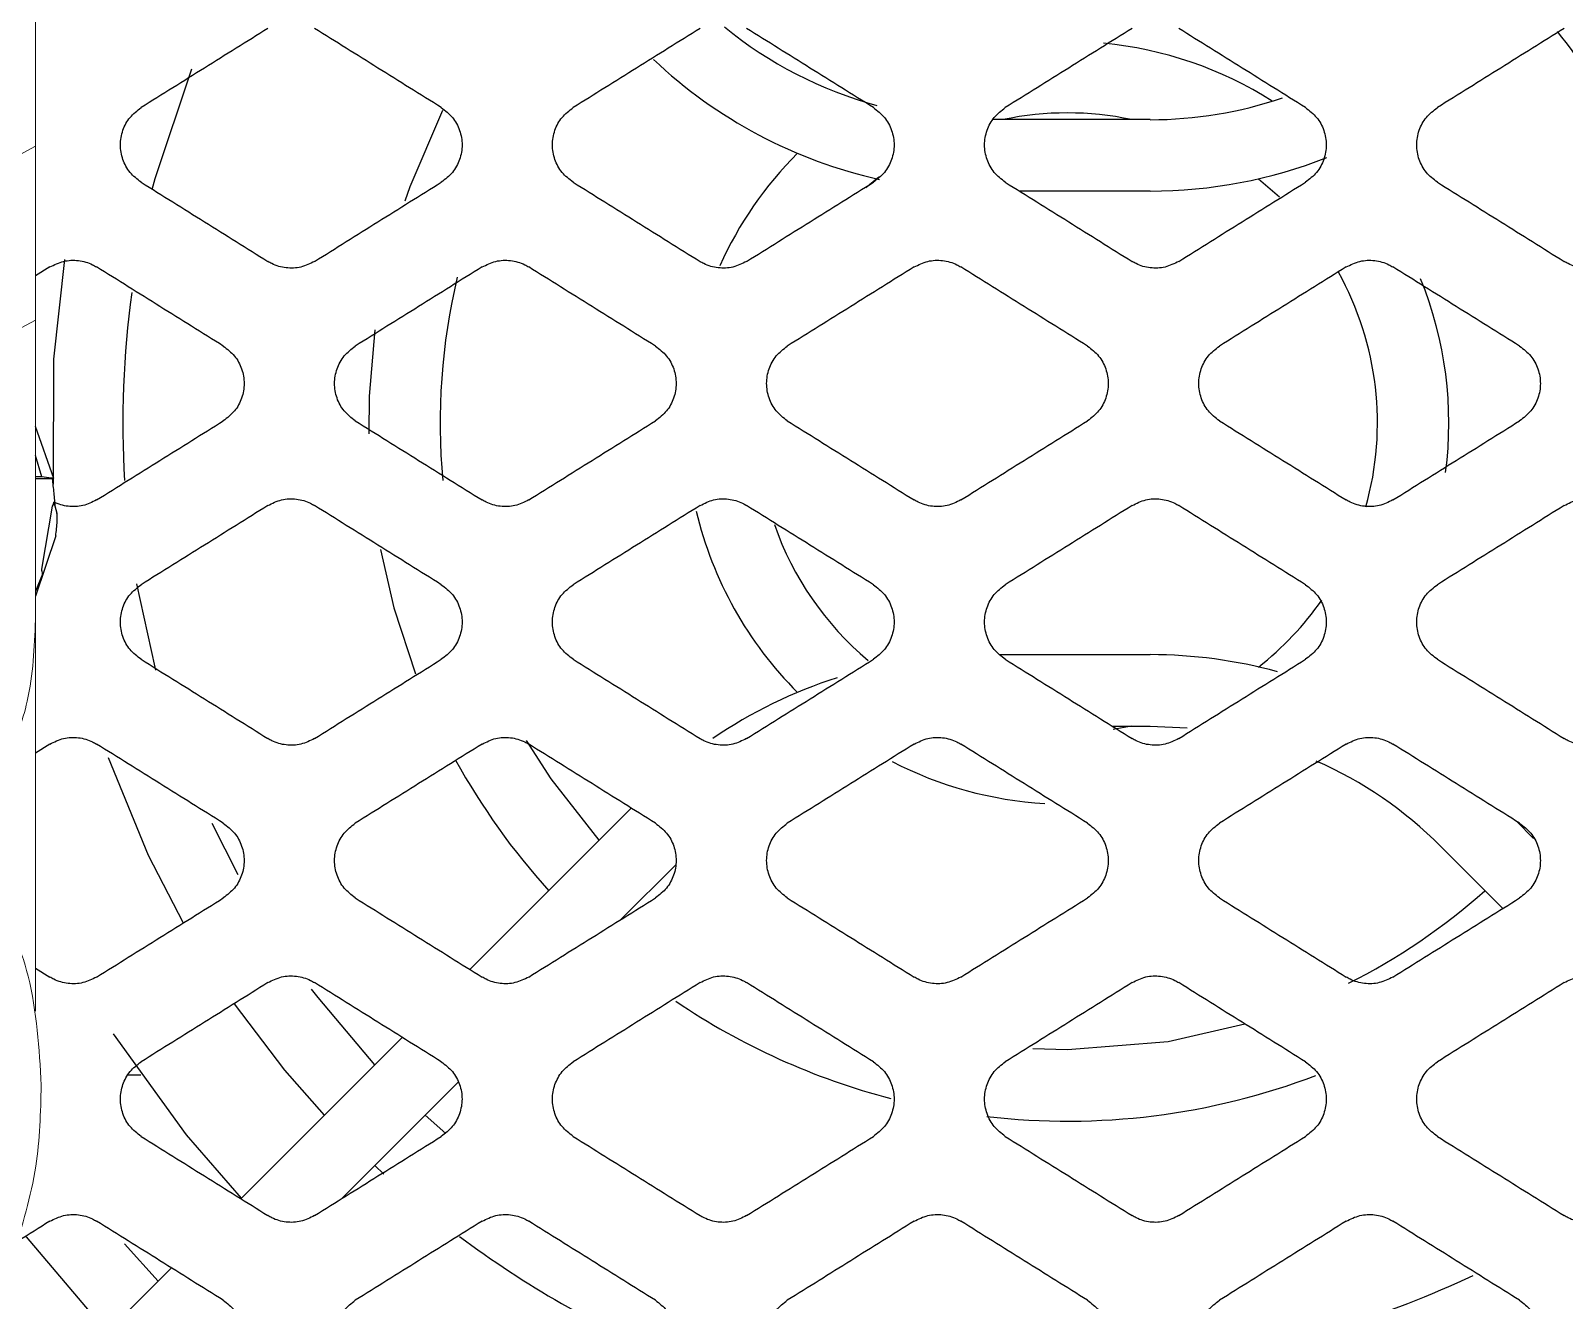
# Model space of a CAD drawing. Header units: millimetres. Extents: x 11355 to 11505, y 8083 to 8171.
# Drawn here: x 11361.4 to 11362.818, y 8088.574 to 8089.748 of the extents above; entities that cross this region are included whole.
import ezdxf

# ---------------------------------------------------------------- set-up
doc = ezdxf.new("R2010")
doc.units = ezdxf.units.MM
doc.layers.add('UPS', color=7, linetype='Continuous')

# ---------------------------------------------------------------- blocks, each defined once
blk = doc.blocks.new('UPS - 2.2kVA (APC SRT2200RMXLI-NC)')
at = {"linetype": 'Continuous', "lineweight": 18}
for p, q in [((2316.6059, 1374.5127), (2316.6059, 1375.479)), ((2316.2307, 1375.1085), (2316.6059, 1375.3127)), ((2316.6059, 1375.1519), (2316.5235, 1375.1076))]:
    blk.add_line(p, q, dxfattribs=at)
at = {"linetype": 'Continuous'}
for p, q in [((2317.6365, 1375.3373), (2317.4911, 1375.3373)), ((2317.3734, 1375.2746), (2317.3855, 1375.2844)), ((2317.7364, 1375.2826), (2317.7558, 1375.266)), ((2317.5154, 1375.2713), (2317.6365, 1375.2713)), ((2316.6192, 1375.201), (2316.6059, 1375.1927)), ((2316.6227, 1375.0054), (2316.6059, 1375.0534)), ((2316.6116, 1375.0069), (2316.6059, 1375.0267)), ((2316.6116, 1375.0069), (2316.6059, 1375.0069)), ((2316.6216, 1375.0051), (2316.6227, 1375.0054)), ((2316.6216, 1375.0051), (2316.6059, 1375.0051)), ((2316.6116, 1374.9215), (2316.6215, 1374.9798)), ((2316.6215, 1374.9798), (2316.6226, 1374.9813)), ((2316.6226, 1374.9813), (2316.6227, 1374.9836)), ((2316.6227, 1374.9836), (2316.6257, 1374.9732)), ((2316.6245, 1374.9523), (2316.6059, 1374.8966)), ((2316.6124, 1374.9168), (2316.6059, 1374.9011)), ((2317.6365, 1374.8423), (2317.4977, 1374.8423)), ((2317.6012, 1374.7763), (2317.6365, 1374.7763)), ((2317.6191, 1374.7763), (2317.6023, 1374.7733)), ((2317.6365, 1374.7763), (2317.6706, 1374.7748)), ((2316.6192, 1374.7597), (2316.6059, 1374.7514)), ((2317.1567, 1374.7004), (2317.0075, 1374.5512)), ((2316.7931, 1374.6389), (2316.7692, 1374.6861)), ((2317.9909, 1374.6724), (2317.9751, 1374.6883)), ((2317.9048, 1374.6652), (2317.9623, 1374.6077)), ((2317.1474, 1374.5977), (2317.1974, 1374.6477)), ((2316.6059, 1374.5525), (2316.6192, 1374.5442)), ((2316.9448, 1374.4884), (2316.7956, 1374.3392)), ((2317.5598, 1374.4769), (2317.5278, 1374.4778)), ((2316.6916, 1374.4537), (2316.7032, 1374.4537)), ((2316.889, 1374.3393), (2316.9966, 1374.447)), ((2316.9852, 1374.3994), (2316.9662, 1374.4165)), ((2316.9195, 1374.3698), (2316.928, 1374.3619)), ((2316.7194, 1374.263), (2316.6882, 1374.2974)), ((2316.7315, 1374.2752), (2316.5823, 1374.126))]:
    blk.add_line(p, q, dxfattribs=at)
at = {"linetype": 'Continuous', "flags": 128}
for points in [[(2316.7137, 1375.2725), (2316.7164, 1375.2828), (2316.7503, 1375.3842)], [(2316.9821, 1375.3456), (2316.952, 1375.2751), (2316.9474, 1375.2618)], [(2316.6328, 1375.2078), (2316.6225, 1375.1158), (2316.6223, 1375.0001)], [(2316.9197, 1375.1429), (2316.9144, 1375.0816), (2316.9141, 1375.0468)], [(2316.9247, 1374.9397), (2316.9371, 1374.8857), (2316.9571, 1374.8247)], [(2316.7171, 1374.828), (2316.7164, 1374.8308), (2316.6994, 1374.9078)], [(2317.1271, 1374.6708), (2317.0826, 1374.7274), (2317.0599, 1374.763)], [(2316.6731, 1374.7474), (2316.71, 1374.6569), (2316.7423, 1374.5944)], [(2316.9195, 1374.4631), (2316.8671, 1374.5252), (2316.8611, 1374.5331)], [(2316.7895, 1374.5195), (2316.8362, 1374.4581), (2316.8728, 1374.4164)], [(2317.7238, 1374.5006), (2317.6529, 1374.4844), (2317.5598, 1374.4769)], [(2316.6777, 1374.4917), (2316.745, 1374.3984), (2316.7961, 1374.3397)], [(2316.5973, 1374.3038), (2316.6607, 1374.2291), (2316.6727, 1374.2163)]]:
    blk.add_lwpolyline(points, dxfattribs=at)
at = {"linetype": 'Continuous'}
for centre, radius, start, end in [((2317.4832, 1375.7167), 0.3795, 230.6814, 254.8083), ((2317.5598, 1375.0568), 0.5799, 18.0382, 38.6224), ((2317.5598, 1375.0568), 0.3527, 57.5441, 84.5642), ((2317.4832, 1375.7167), 0.4455, 226.6145, 257.4069), ((2317.6365, 1375.7167), 0.3795, 270, 288.7747), ((2317.5598, 1375.0568), 0.2867, 78.0745, 101.9255), ((2317.5598, 1375.0568), 0.3527, 135.0049, 155.661), ((2317.6365, 1375.7167), 0.4455, 270, 291.4859), ((2317.5598, 1375.0568), 0.5799, 166.5765, 185.2809), ((2317.5598, 1375.0568), 0.2867, 344.2846, 29.076), ((2317.5598, 1375.0568), 0.3527, 352.5134, 22.2053), ((2317.5598, 1375.0568), 0.8732, 172.0729, 183.5101), ((2317.5598, 1375.0568), 0.3527, 193.3817, 224.9951), ((2317.5598, 1375.0568), 0.2867, 199.1544, 230.0351), ((2317.5598, 1375.0568), 0.2867, 308.0189, 325.1321), ((2317.6365, 1374.3969), 0.4455, 74.7063, 90), ((2317.4832, 1374.3969), 0.4455, 107.8003, 124.3077), ((2317.5598, 1375.0568), 0.6459, 208.888, 222.0716), ((2317.5598, 1375.0568), 0.3527, 242.6768, 266.6042), ((2317.6365, 1374.3969), 0.3795, 45, 66.1471), ((2317.5598, 1375.0568), 0.5799, 296.6277, 311.7379), ((2317.5598, 1375.0568), 0.6459, 235.9318, 255.3572), ((2317.5598, 1375.0568), 0.6459, 263.3855, 290.8451), ((2317.5598, 1375.0568), 0.9392, 233.2433, 247.0267), ((2317.5598, 1375.0568), 0.8732, 278.2369, 295.4434)]:
    blk.add_arc(centre, radius, start, end, dxfattribs=at)
blk.add_ellipse((2316.3018, 1374.7993), major_axis=(0.1932, 0.3091), ratio=0.800731, start_param=5.523343, end_param=5.537831, dxfattribs=at)
for points, knots in [([(2316.8207, 1375.4216), (2316.8109, 1375.4155), (2316.7914, 1375.4033), (2316.7523, 1375.3789), (2316.723, 1375.3606), (2316.7035, 1375.3484)], [0, 0, 0, 0, 0.250018, 0.500036, 1, 1, 1, 1]), ([(2316.981, 1375.3484), (2316.9713, 1375.3545), (2316.9517, 1375.3667), (2316.9127, 1375.3911), (2316.8834, 1375.4094), (2316.8638, 1375.4216)], [0, 0, 0, 0, 0.250018, 0.500036, 1, 1, 1, 1]), ([(2317.2202, 1375.4216), (2317.2104, 1375.4155), (2317.1909, 1375.4033), (2317.1518, 1375.3789), (2317.1225, 1375.3606), (2317.103, 1375.3484)], [0, 0, 0, 0, 0.250018, 0.500036, 1, 1, 1, 1]), ([(2317.3805, 1375.3484), (2317.3707, 1375.3545), (2317.3512, 1375.3667), (2317.3121, 1375.3911), (2317.2828, 1375.4094), (2317.2633, 1375.4216)], [0, 0, 0, 0, 0.250018, 0.500036, 1, 1, 1, 1]), ([(2317.6196, 1375.4216), (2317.6099, 1375.4155), (2317.5903, 1375.4033), (2317.5513, 1375.3789), (2317.522, 1375.3606), (2317.5024, 1375.3484)], [0, 0, 0, 0, 0.250018, 0.500036, 1, 1, 1, 1]), ([(2317.78, 1375.3484), (2317.7702, 1375.3545), (2317.7507, 1375.3667), (2317.7116, 1375.3911), (2317.6823, 1375.4094), (2317.6628, 1375.4216)], [0, 0, 0, 0, 0.250018, 0.500036, 1, 1, 1, 1]), ([(2318.0191, 1375.4216), (2318.0093, 1375.4155), (2317.9898, 1375.4033), (2317.9507, 1375.3789), (2317.9214, 1375.3606), (2317.9019, 1375.3484)], [0, 0, 0, 0, 0.250018, 0.500036, 1, 1, 1, 1]), ([(2316.7035, 1375.2794), (2316.6999, 1375.2822), (2316.6926, 1375.2878), (2316.686, 1375.3002), (2316.6836, 1375.3139), (2316.686, 1375.3276), (2316.6926, 1375.34), (2316.6999, 1375.3456), (2316.7035, 1375.3484)], [0, 0, 0, 0, 0.166759, 0.333503, 0.500579, 0.667051, 0.833507, 1, 1, 1, 1]), ([(2316.981, 1375.3484), (2316.9847, 1375.3456), (2316.992, 1375.34), (2316.9986, 1375.3275), (2317.001, 1375.3139), (2316.9986, 1375.3002), (2316.9919, 1375.2878), (2316.9847, 1375.2822), (2316.981, 1375.2794)], [0, 0, 0, 0, 0.166771, 0.333527, 0.500619, 0.6671, 0.833548, 1, 1, 1, 1]), ([(2317.103, 1375.2794), (2317.0993, 1375.2822), (2317.092, 1375.2878), (2317.0854, 1375.3002), (2317.083, 1375.3139), (2317.0854, 1375.3276), (2317.092, 1375.34), (2317.0993, 1375.3456), (2317.103, 1375.3484)], [0, 0, 0, 0, 0.166759, 0.333503, 0.500579, 0.667051, 0.833507, 1, 1, 1, 1]), ([(2317.3805, 1375.3484), (2317.3841, 1375.3456), (2317.3914, 1375.34), (2317.398, 1375.3275), (2317.4004, 1375.3139), (2317.398, 1375.3002), (2317.3914, 1375.2878), (2317.3841, 1375.2822), (2317.3805, 1375.2794)], [0, 0, 0, 0, 0.166771, 0.333527, 0.500619, 0.6671, 0.833548, 1, 1, 1, 1]), ([(2317.5024, 1375.2794), (2317.4988, 1375.2822), (2317.4915, 1375.2878), (2317.4849, 1375.3002), (2317.4825, 1375.3139), (2317.4849, 1375.3276), (2317.4915, 1375.34), (2317.4988, 1375.3456), (2317.5024, 1375.3484)], [0, 0, 0, 0, 0.166759, 0.333503, 0.500579, 0.667051, 0.833507, 1, 1, 1, 1]), ([(2317.78, 1375.3484), (2317.7836, 1375.3456), (2317.7909, 1375.34), (2317.7975, 1375.3275), (2317.7999, 1375.3139), (2317.7975, 1375.3002), (2317.7909, 1375.2878), (2317.7836, 1375.2822), (2317.78, 1375.2794)], [0, 0, 0, 0, 0.166771, 0.333527, 0.500619, 0.6671, 0.833548, 1, 1, 1, 1]), ([(2317.9019, 1375.2794), (2317.8983, 1375.2822), (2317.891, 1375.2878), (2317.8844, 1375.3002), (2317.882, 1375.3139), (2317.8844, 1375.3276), (2317.891, 1375.34), (2317.8983, 1375.3456), (2317.9019, 1375.3484)], [0, 0, 0, 0, 0.166759, 0.333503, 0.500579, 0.667051, 0.833507, 1, 1, 1, 1]), ([(2316.7035, 1375.2794), (2316.7133, 1375.2733), (2316.7328, 1375.2611), (2316.7719, 1375.2367), (2316.8012, 1375.2183), (2316.8207, 1375.2061)], [0, 0, 0, 0, 0.250012, 0.500024, 1, 1, 1, 1]), ([(2316.8638, 1375.2061), (2316.8736, 1375.2122), (2316.8931, 1375.2245), (2316.9322, 1375.2489), (2316.9615, 1375.2672), (2316.981, 1375.2794)], [0, 0, 0, 0, 0.2500119, 0.5000239, 1, 1, 1, 1]), ([(2317.103, 1375.2794), (2317.1127, 1375.2733), (2317.1323, 1375.2611), (2317.1713, 1375.2367), (2317.2006, 1375.2183), (2317.2202, 1375.2061)], [0, 0, 0, 0, 0.250012, 0.500024, 1, 1, 1, 1]), ([(2317.2633, 1375.2061), (2317.2731, 1375.2122), (2317.2926, 1375.2245), (2317.3317, 1375.2489), (2317.361, 1375.2672), (2317.3805, 1375.2794)], [0, 0, 0, 0, 0.2500119, 0.5000239, 1, 1, 1, 1]), ([(2317.5024, 1375.2794), (2317.5122, 1375.2733), (2317.5317, 1375.2611), (2317.5708, 1375.2367), (2317.6001, 1375.2183), (2317.6196, 1375.2061)], [0, 0, 0, 0, 0.250012, 0.500024, 1, 1, 1, 1]), ([(2317.6628, 1375.2061), (2317.6725, 1375.2122), (2317.6921, 1375.2245), (2317.7311, 1375.2489), (2317.7604, 1375.2672), (2317.78, 1375.2794)], [0, 0, 0, 0, 0.2500119, 0.5000239, 1, 1, 1, 1]), ([(2317.9019, 1375.2794), (2317.9117, 1375.2733), (2317.9312, 1375.2611), (2317.9703, 1375.2367), (2317.9996, 1375.2183), (2318.0191, 1375.2061)], [0, 0, 0, 0, 0.2500119, 0.5000239, 1, 1, 1, 1]), ([(2316.6192, 1375.201), (2316.6233, 1375.203), (2316.6316, 1375.2071), (2316.6456, 1375.2076), (2316.656, 1375.2047), (2316.6611, 1375.2017), (2316.6623, 1375.201)], [0, 0, 0, 0, 0.30226, 0.604474, 0.906937, 1, 1, 1, 1]), ([(2316.8638, 1375.2061), (2316.8597, 1375.2041), (2316.8515, 1375.2), (2316.8374, 1375.1995), (2316.8271, 1375.2024), (2316.8219, 1375.2054), (2316.8207, 1375.2061)], [0, 0, 0, 0, 0.30225, 0.604454, 0.906912, 1, 1, 1, 1]), ([(2317.0187, 1375.201), (2317.0228, 1375.203), (2317.0311, 1375.2071), (2317.0451, 1375.2076), (2317.0554, 1375.2047), (2317.0606, 1375.2017), (2317.0618, 1375.201)], [0, 0, 0, 0, 0.30226, 0.604474, 0.906937, 1, 1, 1, 1]), ([(2317.2633, 1375.2061), (2317.2592, 1375.2041), (2317.2509, 1375.2), (2317.2369, 1375.1995), (2317.2265, 1375.2024), (2317.2214, 1375.2054), (2317.2202, 1375.2061)], [0, 0, 0, 0, 0.30225, 0.604454, 0.906912, 1, 1, 1, 1]), ([(2317.4181, 1375.201), (2317.4223, 1375.203), (2317.4305, 1375.2071), (2317.4446, 1375.2076), (2317.4549, 1375.2047), (2317.4601, 1375.2017), (2317.4613, 1375.201)], [0, 0, 0, 0, 0.30226, 0.604474, 0.906937, 1, 1, 1, 1]), ([(2317.6628, 1375.2061), (2317.6586, 1375.2041), (2317.6504, 1375.2), (2317.6363, 1375.1995), (2317.626, 1375.2024), (2317.6208, 1375.2054), (2317.6196, 1375.2061)], [0, 0, 0, 0, 0.30225, 0.604454, 0.906912, 1, 1, 1, 1]), ([(2317.8176, 1375.201), (2317.8217, 1375.203), (2317.83, 1375.2071), (2317.844, 1375.2076), (2317.8544, 1375.2047), (2317.8595, 1375.2017), (2317.8607, 1375.201)], [0, 0, 0, 0, 0.30226, 0.604474, 0.906937, 1, 1, 1, 1]), ([(2318.0622, 1375.2061), (2318.0581, 1375.2041), (2318.0499, 1375.2), (2318.0358, 1375.1995), (2318.0255, 1375.2024), (2318.0203, 1375.2054), (2318.0191, 1375.2061)], [0, 0, 0, 0, 0.30225, 0.604454, 0.906912, 1, 1, 1, 1]), ([(2316.7795, 1375.1278), (2316.7698, 1375.1339), (2316.7502, 1375.1461), (2316.7112, 1375.1705), (2316.6819, 1375.1888), (2316.6623, 1375.201)], [0, 0, 0, 0, 0.250011, 0.500023, 1, 1, 1, 1]), ([(2317.0187, 1375.201), (2317.0089, 1375.1949), (2316.9894, 1375.1827), (2316.9503, 1375.1583), (2316.921, 1375.14), (2316.9015, 1375.1278)], [0, 0, 0, 0, 0.250011, 0.500023, 1, 1, 1, 1]), ([(2317.179, 1375.1278), (2317.1692, 1375.1339), (2317.1497, 1375.1461), (2317.1106, 1375.1705), (2317.0813, 1375.1888), (2317.0618, 1375.201)], [0, 0, 0, 0, 0.250011, 0.500023, 1, 1, 1, 1]), ([(2317.4181, 1375.201), (2317.4084, 1375.1949), (2317.3888, 1375.1827), (2317.3498, 1375.1583), (2317.3205, 1375.14), (2317.3009, 1375.1278)], [0, 0, 0, 0, 0.250011, 0.500023, 1, 1, 1, 1]), ([(2317.5785, 1375.1278), (2317.5687, 1375.1339), (2317.5492, 1375.1461), (2317.5101, 1375.1705), (2317.4808, 1375.1888), (2317.4613, 1375.201)], [0, 0, 0, 0, 0.250011, 0.500023, 1, 1, 1, 1]), ([(2317.8176, 1375.201), (2317.8078, 1375.1949), (2317.7883, 1375.1827), (2317.7492, 1375.1583), (2317.7199, 1375.14), (2317.7004, 1375.1278)], [0, 0, 0, 0, 0.250011, 0.500023, 1, 1, 1, 1]), ([(2317.9779, 1375.1278), (2317.9682, 1375.1339), (2317.9486, 1375.1461), (2317.9096, 1375.1705), (2317.8803, 1375.1888), (2317.8607, 1375.201)], [0, 0, 0, 0, 0.250011, 0.500023, 1, 1, 1, 1]), ([(2316.7795, 1375.1278), (2316.7832, 1375.1249), (2316.7905, 1375.1193), (2316.7971, 1375.1069), (2316.7995, 1375.0932), (2316.7971, 1375.0795), (2316.7905, 1375.0672), (2316.7832, 1375.0615), (2316.7795, 1375.0587)], [0, 0, 0, 0, 0.166756, 0.333497, 0.500568, 0.66701, 0.833424, 1, 1, 1, 1]), ([(2316.9015, 1375.0587), (2316.8978, 1375.0615), (2316.8905, 1375.0672), (2316.8839, 1375.0796), (2316.8815, 1375.0933), (2316.884, 1375.107), (2316.8906, 1375.1193), (2316.8978, 1375.1249), (2316.9015, 1375.1278)], [0, 0, 0, 0, 0.166752, 0.33349, 0.500555, 0.666993, 0.83341, 1, 1, 1, 1]), ([(2317.179, 1375.1278), (2317.1827, 1375.1249), (2317.1899, 1375.1193), (2317.1966, 1375.1069), (2317.1989, 1375.0932), (2317.1965, 1375.0795), (2317.1899, 1375.0672), (2317.1827, 1375.0615), (2317.179, 1375.0587)], [0, 0, 0, 0, 0.166756, 0.333497, 0.500568, 0.66701, 0.833424, 1, 1, 1, 1]), ([(2317.3009, 1375.0587), (2317.2973, 1375.0615), (2317.29, 1375.0672), (2317.2834, 1375.0796), (2317.281, 1375.0933), (2317.2834, 1375.107), (2317.29, 1375.1193), (2317.2973, 1375.1249), (2317.3009, 1375.1278)], [0, 0, 0, 0, 0.166752, 0.33349, 0.500555, 0.666993, 0.83341, 1, 1, 1, 1]), ([(2317.5785, 1375.1278), (2317.5821, 1375.1249), (2317.5894, 1375.1193), (2317.596, 1375.1069), (2317.5984, 1375.0932), (2317.596, 1375.0795), (2317.5894, 1375.0672), (2317.5821, 1375.0615), (2317.5785, 1375.0587)], [0, 0, 0, 0, 0.166756, 0.333497, 0.500568, 0.66701, 0.833424, 1, 1, 1, 1]), ([(2317.7004, 1375.0587), (2317.6968, 1375.0615), (2317.6895, 1375.0672), (2317.6829, 1375.0796), (2317.6805, 1375.0933), (2317.6829, 1375.107), (2317.6895, 1375.1193), (2317.6968, 1375.1249), (2317.7004, 1375.1278)], [0, 0, 0, 0, 0.166752, 0.33349, 0.500555, 0.666993, 0.83341, 1, 1, 1, 1]), ([(2317.9779, 1375.1278), (2317.9816, 1375.1249), (2317.9889, 1375.1193), (2317.9955, 1375.1069), (2317.9979, 1375.0932), (2317.9955, 1375.0795), (2317.9889, 1375.0672), (2317.9816, 1375.0615), (2317.9779, 1375.0587)], [0, 0, 0, 0, 0.166756, 0.333497, 0.500568, 0.66701, 0.833424, 1, 1, 1, 1]), ([(2316.6623, 1374.9855), (2316.6721, 1374.9916), (2316.6916, 1375.0038), (2316.7307, 1375.0282), (2316.76, 1375.0465), (2316.7795, 1375.0587)], [0, 0, 0, 0, 0.250007, 0.500014, 1, 1, 1, 1]), ([(2316.9015, 1375.0587), (2316.9112, 1375.0526), (2316.9308, 1375.0404), (2316.9698, 1375.016), (2316.9991, 1374.9977), (2317.0187, 1374.9855)], [0, 0, 0, 0, 0.250007, 0.500014, 1, 1, 1, 1]), ([(2317.0618, 1374.9855), (2317.0716, 1374.9916), (2317.0911, 1375.0038), (2317.1302, 1375.0282), (2317.1595, 1375.0465), (2317.179, 1375.0587)], [0, 0, 0, 0, 0.250007, 0.5000141, 1, 1, 1, 1]), ([(2317.3009, 1375.0587), (2317.3107, 1375.0526), (2317.3302, 1375.0404), (2317.3693, 1375.016), (2317.3986, 1374.9977), (2317.4181, 1374.9855)], [0, 0, 0, 0, 0.250007, 0.500014, 1, 1, 1, 1]), ([(2317.4613, 1374.9855), (2317.471, 1374.9916), (2317.4906, 1375.0038), (2317.5296, 1375.0282), (2317.5589, 1375.0465), (2317.5785, 1375.0587)], [0, 0, 0, 0, 0.250007, 0.5000141, 1, 1, 1, 1]), ([(2317.7004, 1375.0587), (2317.7102, 1375.0526), (2317.7297, 1375.0404), (2317.7688, 1375.016), (2317.7981, 1374.9977), (2317.8176, 1374.9855)], [0, 0, 0, 0, 0.250007, 0.500014, 1, 1, 1, 1]), ([(2317.8607, 1374.9855), (2317.8705, 1374.9916), (2317.89, 1375.0038), (2317.9291, 1375.0282), (2317.9584, 1375.0465), (2317.9779, 1375.0587)], [0, 0, 0, 0, 0.250007, 0.5000141, 1, 1, 1, 1]), ([(2316.6227, 1375.0054), (2316.6219, 1375.0055), (2316.6182, 1375.006), (2316.6145, 1375.0065), (2316.6116, 1375.0069)], [0, 0, 0, 0, 0.217356, 1, 1, 1, 1]), ([(2316.6243, 1374.9786), (2316.6238, 1374.983), (2316.623, 1374.9919), (2316.6221, 1375.0007), (2316.6216, 1375.0051)], [0, 0, 0, 0, 0.502373, 1, 1, 1, 1]), ([(2316.6623, 1374.9855), (2316.6582, 1374.9834), (2316.65, 1374.9794), (2316.6359, 1374.9789), (2316.6269, 1374.9815), (2316.6227, 1374.9835), (2316.6227, 1374.9836)], [0, 0, 0, 0, 0.331277, 0.662503, 0.994012, 1, 1, 1, 1]), ([(2316.8207, 1374.9803), (2316.8109, 1374.9742), (2316.7914, 1374.962), (2316.7523, 1374.9376), (2316.723, 1374.9193), (2316.7035, 1374.9071)], [0, 0, 0, 0, 0.250007, 0.5000141, 1, 1, 1, 1]), ([(2316.8207, 1374.9803), (2316.8248, 1374.9824), (2316.8331, 1374.9865), (2316.8471, 1374.987), (2316.8575, 1374.9841), (2316.8626, 1374.9811), (2316.8638, 1374.9803)], [0, 0, 0, 0, 0.302278, 0.604509, 0.906999, 1, 1, 1, 1]), ([(2316.981, 1374.9071), (2316.9713, 1374.9132), (2316.9517, 1374.9254), (2316.9127, 1374.9498), (2316.8834, 1374.9681), (2316.8638, 1374.9803)], [0, 0, 0, 0, 0.250007, 0.500014, 1, 1, 1, 1]), ([(2317.0618, 1374.9855), (2317.0577, 1374.9834), (2317.0494, 1374.9794), (2317.0354, 1374.9789), (2317.0251, 1374.9818), (2317.0199, 1374.9848), (2317.0187, 1374.9855)], [0, 0, 0, 0, 0.302278, 0.604509, 0.906999, 1, 1, 1, 1]), ([(2317.2202, 1374.9803), (2317.2104, 1374.9742), (2317.1909, 1374.962), (2317.1518, 1374.9376), (2317.1225, 1374.9193), (2317.103, 1374.9071)], [0, 0, 0, 0, 0.250007, 0.5000141, 1, 1, 1, 1]), ([(2317.2202, 1374.9803), (2317.2243, 1374.9824), (2317.2325, 1374.9865), (2317.2466, 1374.987), (2317.2569, 1374.9841), (2317.2621, 1374.9811), (2317.2633, 1374.9803)], [0, 0, 0, 0, 0.302278, 0.604509, 0.906999, 1, 1, 1, 1]), ([(2317.3805, 1374.9071), (2317.3707, 1374.9132), (2317.3512, 1374.9254), (2317.3121, 1374.9498), (2317.2828, 1374.9681), (2317.2633, 1374.9803)], [0, 0, 0, 0, 0.250007, 0.500014, 1, 1, 1, 1]), ([(2317.4613, 1374.9855), (2317.4572, 1374.9834), (2317.4489, 1374.9794), (2317.4349, 1374.9789), (2317.4245, 1374.9818), (2317.4194, 1374.9848), (2317.4181, 1374.9855)], [0, 0, 0, 0, 0.302278, 0.604509, 0.906999, 1, 1, 1, 1]), ([(2317.6196, 1374.9803), (2317.6099, 1374.9742), (2317.5903, 1374.962), (2317.5513, 1374.9376), (2317.522, 1374.9193), (2317.5024, 1374.9071)], [0, 0, 0, 0, 0.250007, 0.5000141, 1, 1, 1, 1]), ([(2317.6196, 1374.9803), (2317.6238, 1374.9824), (2317.632, 1374.9865), (2317.6461, 1374.987), (2317.6564, 1374.9841), (2317.6616, 1374.9811), (2317.6628, 1374.9803)], [0, 0, 0, 0, 0.302278, 0.604509, 0.906999, 1, 1, 1, 1]), ([(2317.78, 1374.9071), (2317.7702, 1374.9132), (2317.7507, 1374.9254), (2317.7116, 1374.9498), (2317.6823, 1374.9681), (2317.6628, 1374.9803)], [0, 0, 0, 0, 0.250007, 0.500014, 1, 1, 1, 1]), ([(2317.8607, 1374.9855), (2317.8566, 1374.9834), (2317.8484, 1374.9794), (2317.8343, 1374.9789), (2317.824, 1374.9818), (2317.8188, 1374.9848), (2317.8176, 1374.9855)], [0, 0, 0, 0, 0.302278, 0.604509, 0.906999, 1, 1, 1, 1]), ([(2318.0191, 1374.9803), (2318.0093, 1374.9742), (2317.9898, 1374.962), (2317.9507, 1374.9376), (2317.9214, 1374.9193), (2317.9019, 1374.9071)], [0, 0, 0, 0, 0.250007, 0.500014, 1, 1, 1, 1]), ([(2318.0191, 1374.9803), (2318.0232, 1374.9824), (2318.0315, 1374.9865), (2318.0455, 1374.987), (2318.0559, 1374.9841), (2318.061, 1374.9811), (2318.0622, 1374.9803)], [0, 0, 0, 0, 0.302278, 0.604509, 0.906999, 1, 1, 1, 1]), ([(2316.6245, 1374.9523), (2316.6246, 1374.9528), (2316.625, 1374.9557), (2316.6256, 1374.9609), (2316.626, 1374.9669), (2316.626, 1374.9714), (2316.6258, 1374.9726), (2316.6257, 1374.9732)], [0, 0, 0, 0, 0.0524106, 0.2921041, 0.531539, 0.7656498, 1, 1, 1, 1]), ([(2316.7035, 1374.8381), (2316.6999, 1374.8409), (2316.6926, 1374.8465), (2316.6859, 1374.8589), (2316.6836, 1374.8726), (2316.686, 1374.8863), (2316.6926, 1374.8987), (2316.6999, 1374.9043), (2316.7035, 1374.9071)], [0, 0, 0, 0, 0.166756, 0.333498, 0.500568, 0.667011, 0.833425, 1, 1, 1, 1]), ([(2316.981, 1374.9071), (2316.9847, 1374.9043), (2316.992, 1374.8987), (2316.9986, 1374.8863), (2317.001, 1374.8726), (2316.9986, 1374.8589), (2316.992, 1374.8465), (2316.9847, 1374.8409), (2316.981, 1374.8381)], [0, 0, 0, 0, 0.166752, 0.33349, 0.500555, 0.666994, 0.833411, 1, 1, 1, 1]), ([(2317.103, 1374.8381), (2317.0993, 1374.8409), (2317.092, 1374.8465), (2317.0854, 1374.8589), (2317.083, 1374.8726), (2317.0854, 1374.8863), (2317.092, 1374.8987), (2317.0993, 1374.9043), (2317.103, 1374.9071)], [0, 0, 0, 0, 0.166756, 0.333498, 0.500568, 0.667011, 0.833425, 1, 1, 1, 1]), ([(2317.3805, 1374.9071), (2317.3841, 1374.9043), (2317.3914, 1374.8987), (2317.398, 1374.8863), (2317.4004, 1374.8726), (2317.398, 1374.8589), (2317.3914, 1374.8465), (2317.3841, 1374.8409), (2317.3805, 1374.8381)], [0, 0, 0, 0, 0.166752, 0.33349, 0.500555, 0.666994, 0.833411, 1, 1, 1, 1]), ([(2317.5024, 1374.8381), (2317.4988, 1374.8409), (2317.4915, 1374.8465), (2317.4849, 1374.8589), (2317.4825, 1374.8726), (2317.4849, 1374.8863), (2317.4915, 1374.8987), (2317.4988, 1374.9043), (2317.5024, 1374.9071)], [0, 0, 0, 0, 0.166756, 0.333498, 0.500568, 0.667011, 0.833425, 1, 1, 1, 1]), ([(2317.78, 1374.9071), (2317.7836, 1374.9043), (2317.7909, 1374.8987), (2317.7975, 1374.8863), (2317.7999, 1374.8726), (2317.7975, 1374.8589), (2317.7909, 1374.8465), (2317.7836, 1374.8409), (2317.78, 1374.8381)], [0, 0, 0, 0, 0.166752, 0.33349, 0.500555, 0.666994, 0.833411, 1, 1, 1, 1]), ([(2317.9019, 1374.8381), (2317.8983, 1374.8409), (2317.891, 1374.8465), (2317.8844, 1374.8589), (2317.882, 1374.8726), (2317.8844, 1374.8863), (2317.891, 1374.8987), (2317.8983, 1374.9043), (2317.9019, 1374.9071)], [0, 0, 0, 0, 0.166756, 0.333498, 0.500568, 0.667011, 0.833425, 1, 1, 1, 1]), ([(2316.7035, 1374.8381), (2316.7133, 1374.832), (2316.7328, 1374.8198), (2316.7719, 1374.7954), (2316.8012, 1374.7771), (2316.8207, 1374.7648)], [0, 0, 0, 0, 0.250012, 0.500023, 1, 1, 1, 1]), ([(2316.8638, 1374.7648), (2316.8736, 1374.771), (2316.8931, 1374.7832), (2316.9322, 1374.8076), (2316.9615, 1374.8259), (2316.981, 1374.8381)], [0, 0, 0, 0, 0.250012, 0.500023, 1, 1, 1, 1]), ([(2317.103, 1374.8381), (2317.1127, 1374.832), (2317.1323, 1374.8198), (2317.1713, 1374.7954), (2317.2006, 1374.7771), (2317.2202, 1374.7648)], [0, 0, 0, 0, 0.250012, 0.500023, 1, 1, 1, 1]), ([(2317.2633, 1374.7648), (2317.2731, 1374.771), (2317.2926, 1374.7832), (2317.3317, 1374.8076), (2317.361, 1374.8259), (2317.3805, 1374.8381)], [0, 0, 0, 0, 0.250012, 0.500023, 1, 1, 1, 1]), ([(2317.5024, 1374.8381), (2317.5122, 1374.832), (2317.5317, 1374.8198), (2317.5708, 1374.7954), (2317.6001, 1374.7771), (2317.6196, 1374.7648)], [0, 0, 0, 0, 0.250012, 0.500023, 1, 1, 1, 1]), ([(2317.6628, 1374.7648), (2317.6725, 1374.771), (2317.6921, 1374.7832), (2317.7311, 1374.8076), (2317.7604, 1374.8259), (2317.78, 1374.8381)], [0, 0, 0, 0, 0.250012, 0.500023, 1, 1, 1, 1]), ([(2317.9019, 1374.8381), (2317.9117, 1374.832), (2317.9312, 1374.8198), (2317.9703, 1374.7954), (2317.9996, 1374.7771), (2318.0191, 1374.7648)], [0, 0, 0, 0, 0.250012, 0.500023, 1, 1, 1, 1]), ([(2316.6192, 1374.7597), (2316.6233, 1374.7617), (2316.6316, 1374.7658), (2316.6456, 1374.7663), (2316.656, 1374.7634), (2316.6611, 1374.7604), (2316.6623, 1374.7597)], [0, 0, 0, 0, 0.30225, 0.604453, 0.906909, 1, 1, 1, 1]), ([(2316.8638, 1374.7648), (2316.8597, 1374.7628), (2316.8515, 1374.7587), (2316.8374, 1374.7582), (2316.8271, 1374.7611), (2316.8219, 1374.7641), (2316.8207, 1374.7648)], [0, 0, 0, 0, 0.30226, 0.604473, 0.906935, 1, 1, 1, 1]), ([(2317.0187, 1374.7597), (2317.0228, 1374.7617), (2317.0311, 1374.7658), (2317.0451, 1374.7663), (2317.0554, 1374.7634), (2317.0606, 1374.7604), (2317.0618, 1374.7597)], [0, 0, 0, 0, 0.30225, 0.604453, 0.906909, 1, 1, 1, 1]), ([(2317.2633, 1374.7648), (2317.2592, 1374.7628), (2317.2509, 1374.7587), (2317.2369, 1374.7582), (2317.2265, 1374.7611), (2317.2214, 1374.7641), (2317.2202, 1374.7648)], [0, 0, 0, 0, 0.30226, 0.604473, 0.906935, 1, 1, 1, 1]), ([(2317.4181, 1374.7597), (2317.4223, 1374.7617), (2317.4305, 1374.7658), (2317.4446, 1374.7663), (2317.4549, 1374.7634), (2317.4601, 1374.7604), (2317.4613, 1374.7597)], [0, 0, 0, 0, 0.30225, 0.604453, 0.906909, 1, 1, 1, 1]), ([(2317.6628, 1374.7648), (2317.6586, 1374.7628), (2317.6504, 1374.7587), (2317.6363, 1374.7582), (2317.626, 1374.7611), (2317.6208, 1374.7641), (2317.6196, 1374.7648)], [0, 0, 0, 0, 0.30226, 0.604473, 0.906935, 1, 1, 1, 1]), ([(2317.8176, 1374.7597), (2317.8217, 1374.7617), (2317.83, 1374.7658), (2317.844, 1374.7663), (2317.8544, 1374.7634), (2317.8595, 1374.7604), (2317.8607, 1374.7597)], [0, 0, 0, 0, 0.30225, 0.604453, 0.906909, 1, 1, 1, 1]), ([(2318.0622, 1374.7648), (2318.0581, 1374.7628), (2318.0499, 1374.7587), (2318.0358, 1374.7582), (2318.0255, 1374.7611), (2318.0203, 1374.7641), (2318.0191, 1374.7648)], [0, 0, 0, 0, 0.30226, 0.604473, 0.906935, 1, 1, 1, 1]), ([(2316.7795, 1374.6865), (2316.7698, 1374.6926), (2316.7502, 1374.7048), (2316.7112, 1374.7292), (2316.6819, 1374.7475), (2316.6623, 1374.7597)], [0, 0, 0, 0, 0.250012, 0.500024, 1, 1, 1, 1]), ([(2317.0187, 1374.7597), (2317.0089, 1374.7536), (2316.9894, 1374.7414), (2316.9503, 1374.717), (2316.921, 1374.6987), (2316.9015, 1374.6865)], [0, 0, 0, 0, 0.250012, 0.500024, 1, 1, 1, 1]), ([(2317.179, 1374.6865), (2317.1692, 1374.6926), (2317.1497, 1374.7048), (2317.1106, 1374.7292), (2317.0813, 1374.7475), (2317.0618, 1374.7597)], [0, 0, 0, 0, 0.250012, 0.500024, 1, 1, 1, 1]), ([(2317.4181, 1374.7597), (2317.4084, 1374.7536), (2317.3888, 1374.7414), (2317.3498, 1374.717), (2317.3205, 1374.6987), (2317.3009, 1374.6865)], [0, 0, 0, 0, 0.250012, 0.500024, 1, 1, 1, 1]), ([(2317.5785, 1374.6865), (2317.5687, 1374.6926), (2317.5492, 1374.7048), (2317.5101, 1374.7292), (2317.4808, 1374.7475), (2317.4613, 1374.7597)], [0, 0, 0, 0, 0.250012, 0.500024, 1, 1, 1, 1]), ([(2317.8176, 1374.7597), (2317.8078, 1374.7536), (2317.7883, 1374.7414), (2317.7492, 1374.717), (2317.7199, 1374.6987), (2317.7004, 1374.6865)], [0, 0, 0, 0, 0.250012, 0.500024, 1, 1, 1, 1]), ([(2317.9779, 1374.6865), (2317.9682, 1374.6926), (2317.9486, 1374.7048), (2317.9096, 1374.7292), (2317.8803, 1374.7475), (2317.8607, 1374.7597)], [0, 0, 0, 0, 0.250012, 0.500024, 1, 1, 1, 1]), ([(2316.7795, 1374.6865), (2316.7832, 1374.6836), (2316.7905, 1374.678), (2316.7971, 1374.6656), (2316.7995, 1374.6519), (2316.7971, 1374.6382), (2316.7905, 1374.6259), (2316.7832, 1374.6203), (2316.7795, 1374.6174)], [0, 0, 0, 0, 0.166759, 0.333504, 0.500579, 0.667052, 0.833509, 1, 1, 1, 1]), ([(2316.9015, 1374.6174), (2316.8978, 1374.6203), (2316.8905, 1374.6259), (2316.8839, 1374.6383), (2316.8816, 1374.652), (2316.884, 1374.6657), (2316.8906, 1374.678), (2316.8978, 1374.6837), (2316.9015, 1374.6865)], [0, 0, 0, 0, 0.166771, 0.333527, 0.50062, 0.667102, 0.833551, 1, 1, 1, 1]), ([(2317.179, 1374.6865), (2317.1827, 1374.6836), (2317.1899, 1374.678), (2317.1966, 1374.6656), (2317.1989, 1374.6519), (2317.1965, 1374.6382), (2317.1899, 1374.6259), (2317.1827, 1374.6203), (2317.179, 1374.6174)], [0, 0, 0, 0, 0.166759, 0.333504, 0.500579, 0.667052, 0.833509, 1, 1, 1, 1]), ([(2317.3009, 1374.6174), (2317.2973, 1374.6203), (2317.29, 1374.6259), (2317.2834, 1374.6383), (2317.281, 1374.652), (2317.2834, 1374.6657), (2317.29, 1374.678), (2317.2973, 1374.6837), (2317.3009, 1374.6865)], [0, 0, 0, 0, 0.166771, 0.333527, 0.50062, 0.667102, 0.833551, 1, 1, 1, 1]), ([(2317.5785, 1374.6865), (2317.5821, 1374.6836), (2317.5894, 1374.678), (2317.596, 1374.6656), (2317.5984, 1374.6519), (2317.596, 1374.6382), (2317.5894, 1374.6259), (2317.5821, 1374.6203), (2317.5785, 1374.6174)], [0, 0, 0, 0, 0.166759, 0.333504, 0.500579, 0.667052, 0.833509, 1, 1, 1, 1]), ([(2317.7004, 1374.6174), (2317.6968, 1374.6203), (2317.6895, 1374.6259), (2317.6829, 1374.6383), (2317.6805, 1374.652), (2317.6829, 1374.6657), (2317.6895, 1374.678), (2317.6968, 1374.6837), (2317.7004, 1374.6865)], [0, 0, 0, 0, 0.166771, 0.333527, 0.50062, 0.667102, 0.833551, 1, 1, 1, 1]), ([(2317.9779, 1374.6865), (2317.9816, 1374.6836), (2317.9889, 1374.678), (2317.9955, 1374.6656), (2317.9979, 1374.6519), (2317.9955, 1374.6382), (2317.9889, 1374.6259), (2317.9816, 1374.6203), (2317.9779, 1374.6174)], [0, 0, 0, 0, 0.166759, 0.333504, 0.500579, 0.667052, 0.833509, 1, 1, 1, 1]), ([(2316.6623, 1374.5442), (2316.6721, 1374.5503), (2316.6916, 1374.5625), (2316.7307, 1374.5869), (2316.76, 1374.6052), (2316.7795, 1374.6174)], [0, 0, 0, 0, 0.250018, 0.500036, 1, 1, 1, 1]), ([(2316.9015, 1374.6174), (2316.9112, 1374.6113), (2316.9308, 1374.5991), (2316.9698, 1374.5747), (2316.9991, 1374.5564), (2317.0187, 1374.5442)], [0, 0, 0, 0, 0.2500181, 0.5000362, 1, 1, 1, 1]), ([(2317.0618, 1374.5442), (2317.0716, 1374.5503), (2317.0911, 1374.5625), (2317.1302, 1374.5869), (2317.1595, 1374.6052), (2317.179, 1374.6174)], [0, 0, 0, 0, 0.250018, 0.500036, 1, 1, 1, 1]), ([(2317.3009, 1374.6174), (2317.3107, 1374.6113), (2317.3302, 1374.5991), (2317.3693, 1374.5747), (2317.3986, 1374.5564), (2317.4181, 1374.5442)], [0, 0, 0, 0, 0.2500181, 0.5000362, 1, 1, 1, 1]), ([(2317.4613, 1374.5442), (2317.471, 1374.5503), (2317.4906, 1374.5625), (2317.5296, 1374.5869), (2317.5589, 1374.6052), (2317.5785, 1374.6174)], [0, 0, 0, 0, 0.250018, 0.500036, 1, 1, 1, 1]), ([(2317.7004, 1374.6174), (2317.7102, 1374.6113), (2317.7297, 1374.5991), (2317.7688, 1374.5747), (2317.7981, 1374.5564), (2317.8176, 1374.5442)], [0, 0, 0, 0, 0.250018, 0.500036, 1, 1, 1, 1]), ([(2317.8607, 1374.5442), (2317.8705, 1374.5503), (2317.89, 1374.5625), (2317.9291, 1374.5869), (2317.9584, 1374.6052), (2317.9779, 1374.6174)], [0, 0, 0, 0, 0.250018, 0.500036, 1, 1, 1, 1]), ([(2316.6623, 1374.5442), (2316.6582, 1374.5422), (2316.65, 1374.5381), (2316.6359, 1374.5376), (2316.6256, 1374.5405), (2316.6204, 1374.5435), (2316.6192, 1374.5442)], [0, 0, 0, 0, 0.302191, 0.604338, 0.906711, 1, 1, 1, 1]), ([(2316.8207, 1374.5391), (2316.8109, 1374.5329), (2316.7914, 1374.5207), (2316.7523, 1374.4963), (2316.723, 1374.478), (2316.7035, 1374.4658)], [0, 0, 0, 0, 0.250017, 0.500035, 1, 1, 1, 1]), ([(2316.8207, 1374.5391), (2316.8248, 1374.5411), (2316.8331, 1374.5452), (2316.8471, 1374.5457), (2316.8574, 1374.5428), (2316.8626, 1374.5398), (2316.8638, 1374.5391)], [0, 0, 0, 0, 0.302168, 0.604292, 0.906654, 1, 1, 1, 1]), ([(2316.981, 1374.4658), (2316.9713, 1374.4719), (2316.9517, 1374.4841), (2316.9127, 1374.5085), (2316.8834, 1374.5268), (2316.8638, 1374.5391)], [0, 0, 0, 0, 0.250017, 0.500035, 1, 1, 1, 1]), ([(2317.0618, 1374.5442), (2317.0577, 1374.5422), (2317.0494, 1374.5381), (2317.0354, 1374.5376), (2317.0251, 1374.5405), (2317.0199, 1374.5435), (2317.0187, 1374.5442)], [0, 0, 0, 0, 0.302191, 0.604338, 0.906711, 1, 1, 1, 1]), ([(2317.2202, 1374.5391), (2317.2104, 1374.5329), (2317.1909, 1374.5207), (2317.1518, 1374.4963), (2317.1225, 1374.478), (2317.103, 1374.4658)], [0, 0, 0, 0, 0.2500175, 0.5000349, 1, 1, 1, 1]), ([(2317.2202, 1374.5391), (2317.2243, 1374.5411), (2317.2325, 1374.5452), (2317.2466, 1374.5457), (2317.2569, 1374.5428), (2317.2621, 1374.5398), (2317.2633, 1374.5391)], [0, 0, 0, 0, 0.302168, 0.604292, 0.906654, 1, 1, 1, 1]), ([(2317.3805, 1374.4658), (2317.3707, 1374.4719), (2317.3512, 1374.4841), (2317.3121, 1374.5085), (2317.2828, 1374.5268), (2317.2633, 1374.5391)], [0, 0, 0, 0, 0.250017, 0.500035, 1, 1, 1, 1]), ([(2317.4613, 1374.5442), (2317.4572, 1374.5422), (2317.4489, 1374.5381), (2317.4349, 1374.5376), (2317.4245, 1374.5405), (2317.4194, 1374.5435), (2317.4181, 1374.5442)], [0, 0, 0, 0, 0.302191, 0.604338, 0.906711, 1, 1, 1, 1]), ([(2317.6196, 1374.5391), (2317.6099, 1374.5329), (2317.5903, 1374.5207), (2317.5513, 1374.4963), (2317.522, 1374.478), (2317.5024, 1374.4658)], [0, 0, 0, 0, 0.2500175, 0.5000349, 1, 1, 1, 1]), ([(2317.6196, 1374.5391), (2317.6238, 1374.5411), (2317.632, 1374.5452), (2317.646, 1374.5457), (2317.6564, 1374.5428), (2317.6615, 1374.5398), (2317.6628, 1374.5391)], [0, 0, 0, 0, 0.302168, 0.604292, 0.906654, 1, 1, 1, 1]), ([(2317.78, 1374.4658), (2317.7702, 1374.4719), (2317.7507, 1374.4841), (2317.7116, 1374.5085), (2317.6823, 1374.5268), (2317.6628, 1374.5391)], [0, 0, 0, 0, 0.250017, 0.500035, 1, 1, 1, 1]), ([(2317.8607, 1374.5442), (2317.8566, 1374.5422), (2317.8484, 1374.5381), (2317.8343, 1374.5376), (2317.824, 1374.5405), (2317.8188, 1374.5435), (2317.8176, 1374.5442)], [0, 0, 0, 0, 0.302191, 0.604338, 0.906711, 1, 1, 1, 1]), ([(2318.0191, 1374.5391), (2318.0093, 1374.5329), (2317.9898, 1374.5207), (2317.9507, 1374.4963), (2317.9214, 1374.478), (2317.9019, 1374.4658)], [0, 0, 0, 0, 0.2500175, 0.5000349, 1, 1, 1, 1]), ([(2318.0191, 1374.5391), (2318.0232, 1374.5411), (2318.0315, 1374.5452), (2318.0455, 1374.5457), (2318.0558, 1374.5428), (2318.061, 1374.5398), (2318.0622, 1374.5391)], [0, 0, 0, 0, 0.302168, 0.604292, 0.906654, 1, 1, 1, 1]), ([(2316.7035, 1374.3968), (2316.6999, 1374.3996), (2316.6926, 1374.4052), (2316.686, 1374.4177), (2316.6836, 1374.4313), (2316.686, 1374.445), (2316.6926, 1374.4574), (2316.6999, 1374.463), (2316.7035, 1374.4658)], [0, 0, 0, 0, 0.166798, 0.333579, 0.500711, 0.66727, 0.83379, 1, 1, 1, 1]), ([(2316.981, 1374.4658), (2316.9847, 1374.463), (2316.992, 1374.4574), (2316.9986, 1374.445), (2317.001, 1374.4313), (2316.9985, 1374.4176), (2316.9919, 1374.4052), (2316.9847, 1374.3996), (2316.981, 1374.3968)], [0, 0, 0, 0, 0.166779, 0.33354, 0.500644, 0.667187, 0.83372, 1, 1, 1, 1]), ([(2317.103, 1374.3968), (2317.0993, 1374.3996), (2317.092, 1374.4052), (2317.0854, 1374.4177), (2317.083, 1374.4313), (2317.0854, 1374.445), (2317.0921, 1374.4574), (2317.0993, 1374.463), (2317.103, 1374.4658)], [0, 0, 0, 0, 0.166798, 0.333579, 0.500711, 0.66727, 0.83379, 1, 1, 1, 1]), ([(2317.3805, 1374.4658), (2317.3841, 1374.463), (2317.3914, 1374.4574), (2317.398, 1374.445), (2317.4004, 1374.4313), (2317.398, 1374.4176), (2317.3914, 1374.4052), (2317.3841, 1374.3996), (2317.3805, 1374.3968)], [0, 0, 0, 0, 0.166779, 0.33354, 0.500644, 0.667187, 0.83372, 1, 1, 1, 1]), ([(2317.5024, 1374.3968), (2317.4988, 1374.3996), (2317.4915, 1374.4052), (2317.4849, 1374.4177), (2317.4825, 1374.4313), (2317.4849, 1374.445), (2317.4915, 1374.4574), (2317.4988, 1374.463), (2317.5024, 1374.4658)], [0, 0, 0, 0, 0.166798, 0.333579, 0.500711, 0.66727, 0.83379, 1, 1, 1, 1]), ([(2317.78, 1374.4658), (2317.7836, 1374.463), (2317.7909, 1374.4574), (2317.7975, 1374.445), (2317.7999, 1374.4313), (2317.7975, 1374.4176), (2317.7909, 1374.4052), (2317.7836, 1374.3996), (2317.78, 1374.3968)], [0, 0, 0, 0, 0.166779, 0.33354, 0.500644, 0.667187, 0.83372, 1, 1, 1, 1]), ([(2317.9019, 1374.3968), (2317.8983, 1374.3996), (2317.891, 1374.4052), (2317.8844, 1374.4177), (2317.882, 1374.4313), (2317.8844, 1374.445), (2317.891, 1374.4574), (2317.8983, 1374.463), (2317.9019, 1374.4658)], [0, 0, 0, 0, 0.166798, 0.333579, 0.500711, 0.66727, 0.83379, 1, 1, 1, 1]), ([(2316.7035, 1374.3968), (2316.7133, 1374.3907), (2316.7328, 1374.3785), (2316.7719, 1374.3541), (2316.8012, 1374.3358), (2316.8207, 1374.3236)], [0, 0, 0, 0, 0.250025, 0.50005, 1, 1, 1, 1]), ([(2316.8638, 1374.3236), (2316.8736, 1374.3297), (2316.8931, 1374.3419), (2316.9322, 1374.3663), (2316.9615, 1374.3846), (2316.981, 1374.3968)], [0, 0, 0, 0, 0.250025, 0.50005, 1, 1, 1, 1]), ([(2317.103, 1374.3968), (2317.1127, 1374.3907), (2317.1323, 1374.3785), (2317.1713, 1374.3541), (2317.2006, 1374.3358), (2317.2202, 1374.3236)], [0, 0, 0, 0, 0.250025, 0.50005, 1, 1, 1, 1]), ([(2317.2633, 1374.3236), (2317.2731, 1374.3297), (2317.2926, 1374.3419), (2317.3317, 1374.3663), (2317.361, 1374.3846), (2317.3805, 1374.3968)], [0, 0, 0, 0, 0.250025, 0.50005, 1, 1, 1, 1]), ([(2317.5024, 1374.3968), (2317.5122, 1374.3907), (2317.5317, 1374.3785), (2317.5708, 1374.3541), (2317.6001, 1374.3358), (2317.6196, 1374.3236)], [0, 0, 0, 0, 0.250025, 0.50005, 1, 1, 1, 1]), ([(2317.6628, 1374.3236), (2317.6725, 1374.3297), (2317.6921, 1374.3419), (2317.7311, 1374.3663), (2317.7604, 1374.3846), (2317.78, 1374.3968)], [0, 0, 0, 0, 0.250025, 0.50005, 1, 1, 1, 1]), ([(2317.9019, 1374.3968), (2317.9117, 1374.3907), (2317.9312, 1374.3785), (2317.9703, 1374.3541), (2317.9996, 1374.3358), (2318.0191, 1374.3236)], [0, 0, 0, 0, 0.250025, 0.50005, 1, 1, 1, 1]), ([(2316.6192, 1374.3184), (2316.6233, 1374.3204), (2316.6316, 1374.3245), (2316.6456, 1374.325), (2316.656, 1374.3221), (2316.6611, 1374.3191), (2316.6623, 1374.3184)], [0, 0, 0, 0, 0.302018, 0.603993, 0.906199, 1, 1, 1, 1]), ([(2317.0187, 1374.3184), (2317.0228, 1374.3204), (2317.031, 1374.3245), (2317.0451, 1374.325), (2317.0554, 1374.3221), (2317.0606, 1374.3191), (2317.0618, 1374.3184)], [0, 0, 0, 0, 0.302018, 0.603993, 0.906199, 1, 1, 1, 1]), ([(2317.4181, 1374.3184), (2317.4223, 1374.3204), (2317.4305, 1374.3245), (2317.4445, 1374.325), (2317.4549, 1374.3221), (2317.4601, 1374.3191), (2317.4613, 1374.3184)], [0, 0, 0, 0, 0.302018, 0.603993, 0.906199, 1, 1, 1, 1]), ([(2317.8176, 1374.3184), (2317.8217, 1374.3204), (2317.83, 1374.3245), (2317.844, 1374.325), (2317.8544, 1374.3221), (2317.8595, 1374.3191), (2317.8607, 1374.3184)], [0, 0, 0, 0, 0.302018, 0.603993, 0.906199, 1, 1, 1, 1]), ([(2316.6192, 1374.3184), (2316.6094, 1374.3123), (2316.5992, 1374.3059), (2316.5889, 1374.2994), (2316.5883, 1374.2991)], [0, 0, 0, 0, 0.948986, 1, 1, 1, 1]), ([(2316.7795, 1374.2452), (2316.7698, 1374.2513), (2316.7502, 1374.2635), (2316.7112, 1374.2879), (2316.6819, 1374.3062), (2316.6623, 1374.3184)], [0, 0, 0, 0, 0.250023, 0.500046, 1, 1, 1, 1]), ([(2316.8638, 1374.3236), (2316.8597, 1374.3215), (2316.8515, 1374.3174), (2316.8374, 1374.3169), (2316.8271, 1374.3198), (2316.8219, 1374.3229), (2316.8207, 1374.3236)], [0, 0, 0, 0, 0.302062, 0.604081, 0.906304, 1, 1, 1, 1]), ([(2317.0187, 1374.3184), (2317.0089, 1374.3123), (2316.9894, 1374.3001), (2316.9503, 1374.2757), (2316.921, 1374.2574), (2316.9015, 1374.2452)], [0, 0, 0, 0, 0.250023, 0.500046, 1, 1, 1, 1]), ([(2317.179, 1374.2452), (2317.1692, 1374.2513), (2317.1497, 1374.2635), (2317.1106, 1374.2879), (2317.0813, 1374.3062), (2317.0618, 1374.3184)], [0, 0, 0, 0, 0.250023, 0.500046, 1, 1, 1, 1]), ([(2317.2633, 1374.3236), (2317.2592, 1374.3215), (2317.2509, 1374.3174), (2317.2369, 1374.3169), (2317.2266, 1374.3198), (2317.2214, 1374.3229), (2317.2202, 1374.3236)], [0, 0, 0, 0, 0.302062, 0.604081, 0.906304, 1, 1, 1, 1]), ([(2317.4181, 1374.3184), (2317.4084, 1374.3123), (2317.3888, 1374.3001), (2317.3498, 1374.2757), (2317.3205, 1374.2574), (2317.3009, 1374.2452)], [0, 0, 0, 0, 0.250023, 0.500046, 1, 1, 1, 1]), ([(2317.5785, 1374.2452), (2317.5687, 1374.2513), (2317.5492, 1374.2635), (2317.5101, 1374.2879), (2317.4808, 1374.3062), (2317.4613, 1374.3184)], [0, 0, 0, 0, 0.250023, 0.500046, 1, 1, 1, 1]), ([(2317.6628, 1374.3236), (2317.6586, 1374.3215), (2317.6504, 1374.3174), (2317.6364, 1374.3169), (2317.626, 1374.3198), (2317.6209, 1374.3229), (2317.6196, 1374.3236)], [0, 0, 0, 0, 0.302062, 0.604081, 0.906304, 1, 1, 1, 1]), ([(2317.8176, 1374.3184), (2317.8078, 1374.3123), (2317.7883, 1374.3001), (2317.7492, 1374.2757), (2317.7199, 1374.2574), (2317.7004, 1374.2452)], [0, 0, 0, 0, 0.250023, 0.500046, 1, 1, 1, 1]), ([(2317.9779, 1374.2452), (2317.9682, 1374.2513), (2317.9486, 1374.2635), (2317.9096, 1374.2879), (2317.8803, 1374.3062), (2317.8607, 1374.3184)], [0, 0, 0, 0, 0.250023, 0.500046, 1, 1, 1, 1]), ([(2318.0622, 1374.3236), (2318.0581, 1374.3215), (2318.0499, 1374.3174), (2318.0358, 1374.3169), (2318.0255, 1374.3198), (2318.0203, 1374.3229), (2318.0191, 1374.3236)], [0, 0, 0, 0, 0.302062, 0.604081, 0.906304, 1, 1, 1, 1]), ([(2316.7795, 1374.2452), (2316.7832, 1374.2423), (2316.7905, 1374.2367), (2316.7971, 1374.2243), (2316.7995, 1374.2106), (2316.7971, 1374.1969), (2316.7904, 1374.1846), (2316.7832, 1374.179), (2316.7795, 1374.1762)], [0, 0, 0, 0, 0.166784, 0.333548, 0.500696, 0.667346, 0.833994, 1, 1, 1, 1]), ([(2316.9015, 1374.1762), (2316.8978, 1374.179), (2316.8905, 1374.1846), (2316.8839, 1374.197), (2316.8816, 1374.2107), (2316.884, 1374.2244), (2316.8906, 1374.2368), (2316.8979, 1374.2424), (2316.9015, 1374.2452)], [0, 0, 0, 0, 0.166811, 0.333603, 0.50079, 0.667462, 0.83409, 1, 1, 1, 1]), ([(2317.179, 1374.2452), (2317.1827, 1374.2423), (2317.1899, 1374.2367), (2317.1966, 1374.2243), (2317.1989, 1374.2106), (2317.1965, 1374.1969), (2317.1899, 1374.1846), (2317.1826, 1374.179), (2317.179, 1374.1762)], [0, 0, 0, 0, 0.166784, 0.333548, 0.500696, 0.667346, 0.833994, 1, 1, 1, 1]), ([(2317.3009, 1374.1762), (2317.2973, 1374.179), (2317.29, 1374.1846), (2317.2834, 1374.197), (2317.281, 1374.2107), (2317.2834, 1374.2244), (2317.2901, 1374.2368), (2317.2973, 1374.2424), (2317.3009, 1374.2452)], [0, 0, 0, 0, 0.166811, 0.333603, 0.50079, 0.667462, 0.83409, 1, 1, 1, 1]), ([(2317.5785, 1374.2452), (2317.5821, 1374.2423), (2317.5894, 1374.2367), (2317.596, 1374.2243), (2317.5984, 1374.2106), (2317.596, 1374.1969), (2317.5894, 1374.1846), (2317.5821, 1374.179), (2317.5785, 1374.1762)], [0, 0, 0, 0, 0.166784, 0.333548, 0.500696, 0.667346, 0.833994, 1, 1, 1, 1]), ([(2317.7004, 1374.1762), (2317.6968, 1374.179), (2317.6895, 1374.1846), (2317.6829, 1374.197), (2317.6805, 1374.2107), (2317.6829, 1374.2244), (2317.6895, 1374.2368), (2317.6968, 1374.2424), (2317.7004, 1374.2452)], [0, 0, 0, 0, 0.166811, 0.333603, 0.50079, 0.667462, 0.83409, 1, 1, 1, 1]), ([(2317.9779, 1374.2452), (2317.9816, 1374.2423), (2317.9889, 1374.2367), (2317.9955, 1374.2243), (2317.9979, 1374.2106), (2317.9955, 1374.1969), (2317.9888, 1374.1846), (2317.9816, 1374.179), (2317.9779, 1374.1762)], [0, 0, 0, 0, 0.166784, 0.333548, 0.500696, 0.667346, 0.833994, 1, 1, 1, 1])]:
    blk.add_open_spline(points, degree=3, knots=knots, dxfattribs=at)
at = {"linetype": 'Continuous', "lineweight": 18}
for points, knots in [([(2316.4877, 1374.6943), (2316.499, 1374.6953), (2316.522, 1374.6973), (2316.5542, 1374.7157), (2316.5827, 1374.7498), (2316.6028, 1374.8048), (2316.6048, 1374.8491), (2316.6059, 1374.8743)], [0, 0, 0, 0, 0.140713, 0.285744, 0.448635, 0.686444, 1, 1, 1, 1]), ([(2316.6112, 1374.4441), (2316.6092, 1374.4782), (2316.6056, 1374.5407), (2316.573, 1374.6173), (2316.5293, 1374.6694), (2316.4948, 1374.6865), (2316.4781, 1374.6947)], [0, 0, 0, 0, 0.337629, 0.619998, 0.81561, 1, 1, 1, 1]), ([(2316.5853, 1374.2871), (2316.5935, 1374.3142), (2316.6091, 1374.3655), (2316.6105, 1374.419), (2316.6112, 1374.4441)], [0, 0, 0, 0, 0.52953, 1, 1, 1, 1])]:
    blk.add_open_spline(points, degree=3, knots=knots, dxfattribs=at)

msp = doc.modelspace()

# ---------------------------------------------------------------- block references
at = {"layer": 'UPS'}
msp.add_blockref('UPS - 2.2kVA (APC SRT2200RMXLI-NC)', (9044.799, 6714.3289), dxfattribs=at)

doc.saveas('drawing.dxf')
